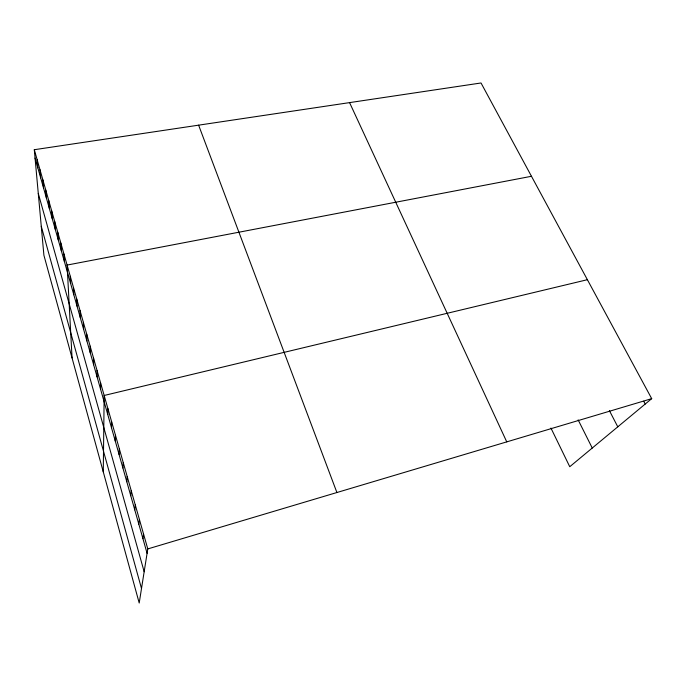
<?xml version="1.0" encoding="UTF-8"?>
<svg xmlns="http://www.w3.org/2000/svg" width="686" height="686" viewBox="0 0 686 686"><rect width="100%" height="100%" fill="white"/><g stroke="black" fill="none" stroke-linecap="round" stroke-linejoin="round"><path stroke-width="1.03" d="M100.568 389.202L100.593 382.925M103.269 471.899L104.161 395.479L587.388 279.699M107.762 414.576L107.882 408.573M111.484 427.687L111.655 421.821M115.239 440.961L115.471 435.241M119.047 454.398L119.33 448.833M122.905 468.006L123.24 462.587M126.807 481.778L127.202 476.521M130.76 495.729L131.215 490.627M134.765 509.852L135.279 504.922M138.821 524.155L139.395 519.405M142.928 538.647L143.563 534.068M34.3 149.711L147.782 548.92L139.207 603.02L43.904 255.243L34.3 149.711L481.023 82.98L651.7 398.652L569.757 466.72L550.944 428.064M147.782 548.92L651.7 398.652M531.47 176.285L67.091 265.07L72.056 357.972M643.717 401.207L645.234 404.028M609.391 410.622L617.786 426.829M578.144 419.892L592.25 448.035M349.577 102.617L506.757 441.878M198.623 125.169L336.912 492.531M35.063 158.054L147.087 553.319M38.279 193.418L144.163 571.738M41.271 226.303L141.505 588.519M37.121 159.649L37.85 167.907M39.977 169.691L40.68 177.871M42.858 179.835L43.527 187.938M45.773 190.091L46.416 198.117M48.723 200.449L49.332 208.398M51.699 210.928L52.273 218.791M54.717 221.518L55.249 229.296M57.753 232.228L58.259 239.911M60.831 243.058L61.303 250.647M63.944 254L64.381 261.503M70.272 276.261L70.632 283.558M73.488 287.58L73.814 294.774M76.746 299.027L77.021 306.119M80.039 310.595L80.271 317.584M83.366 322.309L83.563 329.186M86.728 334.151L86.882 340.916M90.14 346.13L90.252 352.776M93.579 358.255L93.648 364.781M97.069 370.517L97.086 376.914"/></g></svg>
